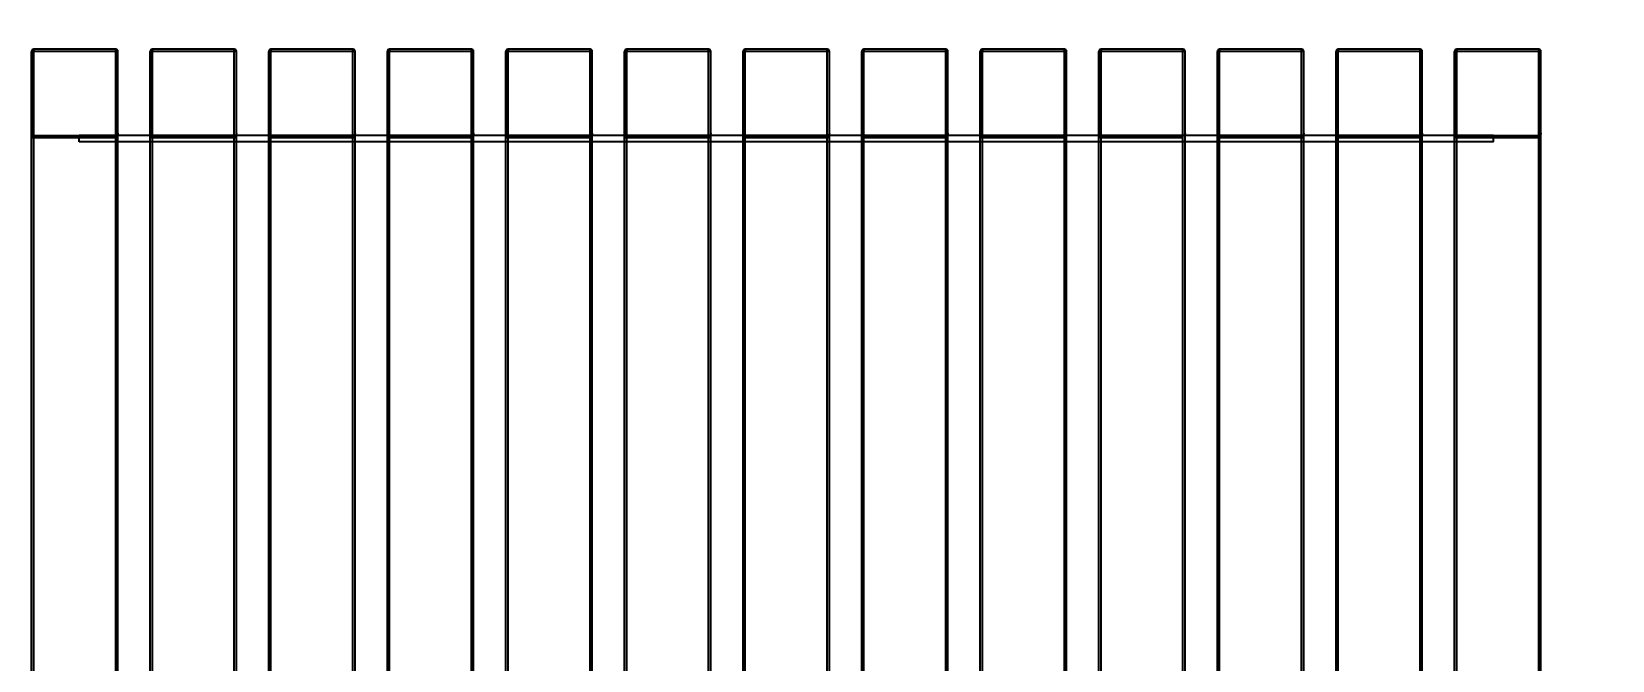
# Model space of a CAD drawing. Header units: millimetres. Extents: x 10366 to 13995, y 24552 to 29685.
# Drawn here: x 11336 to 12069, y 25746 to 26038 of the extents above; entities that cross this region are included whole.
import ezdxf

# ---------------------------------------------------------------- set-up
doc = ezdxf.new("R2010")
doc.units = ezdxf.units.MM
doc.header["$LTSCALE"] = 3
doc.layers.add('DomyÅ›lna', color=7, linetype='Continuous')
doc.layers.add('Hidden_lines', color=7, linetype='Continuous')
doc.styles.get("Standard").update_dxf_attribs({"font": 'arial.ttf'})
doc.dimstyles.new('MATEUSZ', dxfattribs={"dimtxt": 35, "dimasz": 16, "dimexe": 0.18, "dimexo": 0.0625, "dimgap": 0.09, "dimtad": 0, "dimdec": 0, "dimdsep": 46, "dimtxsty": 'Standard', "dimblk": 'DOT', "dimcen": 0.09, "dimse1": 1, "dimse2": 1, "dimadec": 0, "dimazin": 0, "dimtfac": 1, "dimtdec": 0, "dimtofl": 0, "dimtmove": 0, "dimatfit": 3, "dimfxl": 1, "dimtolj": 1, "dimtzin": 0, "dimlwd": 9, "dimlwe": 9, "dimarcsym": 0})

# ---------------------------------------------------------------- blocks, each defined once
blk = doc.blocks.new('_Dot')
at = {"color": 0, "linetype": 'ByBlock', "lineweight": -2}
blk.add_line((-0.5, 0), (-1, 0), dxfattribs=at)
at = {"color": 0, "linetype": 'ByBlock', "const_width": 0.5}
blk.add_lwpolyline([(-0.25, 0, 1), (0.25, 0, 1)], format="xyb", close=True, dxfattribs=at)
blk = doc.blocks.new('*D33')
at = {"color": 0, "lineweight": 9, "transparency": 16777216}
for p, q in [((13029.08, 26013.96), (13029.08, 25693.71)), ((13029.08, 25296.35), (13029.08, 25616.6))]:
    blk.add_line(p, q, dxfattribs=at)
at = {"layer": 'Defpoints', "color": 0, "transparency": 16777216}
for p in [(12034.41, 26029.96), (13029.08, 26029.96), (12054.59, 25280.35)]:
    blk.add_point(p, dxfattribs=at)
at = {"color": 0, "lineweight": 9, "transparency": 16777216, "xscale": 16, "yscale": 16, "zscale": 16}
for p, rotation in [((13029.08, 26029.96), 90), ((13029.08, 25280.35), 270)]:
    blk.add_blockref('_Dot', p, dxfattribs=dict(at, rotation=rotation))
at = {"color": 0, "transparency": 16777216, "insert": (13029.08, 25655.16), "char_height": 35, "attachment_point": 5, "rotation": 90}
blk.add_mtext('\\A1;750', dxfattribs=at)

msp = doc.modelspace()

# ---------------------------------------------------------------- linework, layer by layer
at = {"layer": 'DomyÅ›lna'}
for p, q in [((11335.59, 25283.35), (11335.59, 26028.76)), ((11335.59, 26028.76), (11335.59, 25990.76)), ((11374.59, 26029.76), (11336.59, 26029.76)), ((11374.59, 26028.76), (11336.59, 26028.76)), ((11336.59, 25283.35), (11336.59, 26028.76)), ((11374.59, 25283.35), (11374.59, 26028.76)), ((11375.59, 25283.35), (11375.59, 26028.76)), ((11375.59, 25990.76), (11375.59, 26028.76)), ((11390.59, 25283.35), (11390.59, 26028.76)), ((11390.59, 26028.76), (11390.59, 25990.76)), ((11429.59, 26029.76), (11391.59, 26029.76)), ((11391.59, 25283.35), (11391.59, 26028.76)), ((11429.59, 26028.76), (11391.59, 26028.76)), ((11429.59, 25283.35), (11429.59, 26028.76)), ((11430.59, 25990.76), (11430.59, 26028.76)), ((11430.59, 25283.35), (11430.59, 26028.76)), ((11445.59, 25283.35), (11445.59, 26028.76)), ((11445.59, 26028.76), (11445.59, 25990.76)), ((11484.59, 26029.76), (11446.59, 26029.76)), ((11446.59, 25283.35), (11446.59, 26028.76)), ((11484.59, 26028.76), (11446.59, 26028.76)), ((11484.59, 25283.35), (11484.59, 26028.76)), ((11485.59, 25283.35), (11485.59, 26028.76)), ((11485.59, 25990.76), (11485.59, 26028.76)), ((11500.59, 25283.35), (11500.59, 26028.76)), ((11500.59, 26028.76), (11500.59, 25990.76)), ((11539.59, 26029.76), (11501.59, 26029.76)), ((11501.59, 25283.35), (11501.59, 26028.76)), ((11539.59, 26028.76), (11501.59, 26028.76)), ((11539.59, 25283.35), (11539.59, 26028.76)), ((11540.59, 25990.76), (11540.59, 26028.76)), ((11540.59, 25283.35), (11540.59, 26028.76)), ((11555.59, 25283.35), (11555.59, 26028.76)), ((11555.59, 26028.76), (11555.59, 25990.76)), ((11594.59, 26029.76), (11556.59, 26029.76)), ((11556.59, 25283.35), (11556.59, 26028.76)), ((11594.59, 26028.76), (11556.59, 26028.76)), ((11594.59, 25283.35), (11594.59, 26028.76)), ((11595.59, 25283.35), (11595.59, 26028.76)), ((11595.59, 25990.76), (11595.59, 26028.76)), ((11610.59, 26028.76), (11610.59, 25990.76)), ((11610.59, 25283.35), (11610.59, 26028.76)), ((11649.59, 26029.76), (11611.59, 26029.76)), ((11649.59, 26028.76), (11611.59, 26028.76)), ((11611.59, 25283.35), (11611.59, 26028.76)), ((11649.59, 25283.35), (11649.59, 26028.76)), ((11650.59, 25283.35), (11650.59, 26028.76)), ((11650.59, 25990.76), (11650.59, 26028.76)), ((11665.59, 25283.35), (11665.59, 26028.76)), ((11665.59, 26028.76), (11665.59, 25990.76)), ((11704.59, 26029.76), (11666.59, 26029.76)), ((11666.59, 25283.35), (11666.59, 26028.76)), ((11704.59, 26028.76), (11666.59, 26028.76)), ((11704.59, 25283.35), (11704.59, 26028.76)), ((11705.59, 25283.35), (11705.59, 26028.76)), ((11705.59, 25990.76), (11705.59, 26028.76)), ((11720.59, 26028.76), (11720.59, 25990.76)), ((11720.59, 25283.35), (11720.59, 26028.76)), ((11759.59, 26029.76), (11721.59, 26029.76)), ((11759.59, 26028.76), (11721.59, 26028.76)), ((11721.59, 25283.35), (11721.59, 26028.76)), ((11759.59, 25283.35), (11759.59, 26028.76)), ((11760.59, 25283.35), (11760.59, 26028.76)), ((11760.59, 25990.76), (11760.59, 26028.76)), ((11775.59, 25283.35), (11775.59, 26028.76)), ((11775.59, 26028.76), (11775.59, 25990.76)), ((11814.59, 26029.76), (11776.59, 26029.76)), ((11776.59, 25283.35), (11776.59, 26028.76)), ((11814.59, 26028.76), (11776.59, 26028.76)), ((11814.59, 25283.35), (11814.59, 26028.76)), ((11815.59, 25283.35), (11815.59, 26028.76)), ((11815.59, 25990.76), (11815.59, 26028.76)), ((11830.59, 25283.35), (11830.59, 26028.76)), ((11830.59, 26028.76), (11830.59, 25990.76)), ((11869.59, 26029.76), (11831.59, 26029.76)), ((11831.59, 25283.35), (11831.59, 26028.76)), ((11869.59, 26028.76), (11831.59, 26028.76)), ((11869.59, 25283.35), (11869.59, 26028.76)), ((11870.59, 25990.76), (11870.59, 26028.76)), ((11870.59, 25283.35), (11870.59, 26028.76)), ((11885.59, 26028.76), (11885.59, 25990.76)), ((11885.59, 25283.35), (11885.59, 26028.76)), ((11924.59, 26029.76), (11886.59, 26029.76)), ((11886.59, 25283.35), (11886.59, 26028.76)), ((11924.59, 26028.76), (11886.59, 26028.76)), ((11924.59, 25283.35), (11924.59, 26028.76)), ((11925.59, 25990.76), (11925.59, 26028.76)), ((11925.59, 25283.35), (11925.59, 26028.76)), ((11940.59, 25283.35), (11940.59, 26028.76)), ((11940.59, 26028.76), (11940.59, 25990.76)), ((11979.59, 26029.76), (11941.59, 26029.76)), ((11979.59, 26028.76), (11941.59, 26028.76)), ((11941.59, 25283.35), (11941.59, 26028.76)), ((11979.59, 25283.35), (11979.59, 26028.76)), ((11980.59, 25283.35), (11980.59, 26028.76)), ((11980.59, 25990.76), (11980.59, 26028.76)), ((11995.59, 25283.35), (11995.59, 26028.76)), ((11995.59, 26028.76), (11995.59, 25990.76)), ((12034.59, 26029.76), (11996.59, 26029.76)), ((11996.59, 25283.35), (11996.59, 26028.76)), ((12034.59, 26028.76), (11996.59, 26028.76)), ((12034.59, 25283.35), (12034.59, 26028.76)), ((12035.59, 25990.76), (12035.59, 26028.76)), ((12035.59, 25283.35), (12035.59, 26028.76)), ((11391.59, 25989.76), (11374.59, 25989.76)), ((11391.59, 25986.76), (11374.59, 25986.76)), ((11446.59, 25989.76), (11429.59, 25989.76)), ((11446.59, 25986.76), (11429.59, 25986.76)), ((11501.59, 25989.76), (11484.59, 25989.76)), ((11501.59, 25986.76), (11484.59, 25986.76)), ((11556.59, 25989.76), (11539.59, 25989.76)), ((11556.59, 25986.76), (11539.59, 25986.76)), ((11611.59, 25989.76), (11594.59, 25989.76)), ((11611.59, 25986.76), (11594.59, 25986.76)), ((11666.59, 25989.76), (11649.59, 25989.76)), ((11666.59, 25986.76), (11649.59, 25986.76)), ((11721.59, 25989.76), (11704.59, 25989.76)), ((11721.59, 25986.76), (11704.59, 25986.76)), ((11776.59, 25989.76), (11759.59, 25989.76)), ((11776.59, 25986.76), (11759.59, 25986.76)), ((11831.59, 25989.76), (11814.59, 25989.76)), ((11831.59, 25986.76), (11814.59, 25986.76)), ((11886.59, 25989.76), (11869.59, 25989.76)), ((11886.59, 25986.76), (11869.59, 25986.76)), ((11941.59, 25989.76), (11924.59, 25989.76)), ((11941.59, 25986.76), (11924.59, 25986.76)), ((11996.59, 25989.76), (11979.59, 25989.76)), ((11996.59, 25986.76), (11979.59, 25986.76))]:
    msp.add_line(p, q, dxfattribs=at)
for points in [[(11336.59, 26028.76, 0), (11335.89, 26028.76, 0), (11335.66, 26028.76, 0), (11335.61, 26028.76, 0), (11335.6, 26028.76, 0), (11335.6, 26028.76, 0), (11335.59, 26028.76, 0), (11335.59, 26028.76, 0), (11335.59, 26028.76, 0), (11335.59, 26028.76, 0), (11335.59, 26028.76, 0), (11335.59, 26028.76, 0), (11335.59, 26028.76, 0), (11335.59, 26028.76, 0), (11335.59, 26028.76, 0), (11335.59, 26028.76, 0), (11335.59, 26028.76, 0), (11335.59, 26028.76, 0), (11335.59, 26028.76, 0), (11335.59, 26028.76, 0), (11335.59, 26028.76, 0)], [(11336.59, 26029.76, 0), (11336.59, 26029.76, 0), (11336.59, 26029.76, 0), (11336.59, 26029.76, 0), (11336.59, 26029.76, 0), (11336.59, 26029.76, 0), (11336.59, 26029.76, 0), (11336.59, 26029.76, 0), (11336.59, 26029.76, 0), (11336.59, 26029.76, 0), (11336.59, 26029.76, 0), (11336.59, 26029.76, 0), (11336.59, 26029.76, 0), (11336.59, 26029.75, 0), (11336.59, 26029.73, 0), (11336.59, 26029.64, 0), (11336.59, 26028.76, 0)], [(11374.59, 26028.76, 0), (11374.59, 26029.76, 0)], [(11375.59, 26028.76, 0), (11375.59, 26028.76, 0), (11375.59, 26028.76, 0), (11375.59, 26028.76, 0), (11375.59, 26028.76, 0), (11375.59, 26028.76, 0), (11375.59, 26028.76, 0), (11375.59, 26028.76, 0), (11375.59, 26028.76, 0), (11375.59, 26028.76, 0), (11375.59, 26028.76, 0), (11375.59, 26028.76, 0), (11375.59, 26028.76, 0), (11375.59, 26028.76, 0), (11375.59, 26028.76, 0), (11375.59, 26028.76, 0), (11375.59, 26028.76, 0), (11375.58, 26028.76, 0), (11375.52, 26028.76, 0), (11375.3, 26028.76, 0), (11374.59, 26028.76, 0)], [(11391.59, 26028.76, 0), (11390.89, 26028.76, 0), (11390.66, 26028.76, 0), (11390.61, 26028.76, 0), (11390.6, 26028.76, 0), (11390.6, 26028.76, 0), (11390.59, 26028.76, 0), (11390.59, 26028.76, 0), (11390.59, 26028.76, 0), (11390.59, 26028.76, 0), (11390.59, 26028.76, 0), (11390.59, 26028.76, 0), (11390.59, 26028.76, 0), (11390.59, 26028.76, 0), (11390.59, 26028.76, 0), (11390.59, 26028.76, 0), (11390.59, 26028.76, 0), (11390.59, 26028.76, 0), (11390.59, 26028.76, 0), (11390.59, 26028.76, 0), (11390.59, 26028.76, 0)], [(11391.59, 26029.76, 0), (11391.59, 26029.76, 0), (11391.59, 26029.76, 0), (11391.59, 26029.76, 0), (11391.59, 26029.76, 0), (11391.59, 26029.76, 0), (11391.59, 26029.76, 0), (11391.59, 26029.76, 0), (11391.59, 26029.76, 0), (11391.59, 26029.76, 0), (11391.59, 26029.76, 0), (11391.59, 26029.76, 0), (11391.59, 26029.76, 0), (11391.59, 26029.75, 0), (11391.59, 26029.73, 0), (11391.59, 26029.64, 0), (11391.59, 26028.76, 0)], [(11429.59, 26028.76, 0), (11429.59, 26029.76, 0)], [(11430.59, 26028.76, 0), (11430.59, 26028.76, 0), (11430.59, 26028.76, 0), (11430.59, 26028.76, 0), (11430.59, 26028.76, 0), (11430.59, 26028.76, 0), (11430.59, 26028.76, 0), (11430.59, 26028.76, 0), (11430.59, 26028.76, 0), (11430.59, 26028.76, 0), (11430.59, 26028.76, 0), (11430.59, 26028.76, 0), (11430.59, 26028.76, 0), (11430.59, 26028.76, 0), (11430.59, 26028.76, 0), (11430.59, 26028.76, 0), (11430.59, 26028.76, 0), (11430.58, 26028.76, 0), (11430.52, 26028.76, 0), (11430.3, 26028.76, 0), (11429.59, 26028.76, 0)], [(11446.59, 26028.76, 0), (11445.89, 26028.76, 0), (11445.66, 26028.76, 0), (11445.61, 26028.76, 0), (11445.6, 26028.76, 0), (11445.6, 26028.76, 0), (11445.59, 26028.76, 0), (11445.59, 26028.76, 0), (11445.59, 26028.76, 0), (11445.59, 26028.76, 0), (11445.59, 26028.76, 0), (11445.59, 26028.76, 0), (11445.59, 26028.76, 0), (11445.59, 26028.76, 0), (11445.59, 26028.76, 0), (11445.59, 26028.76, 0), (11445.59, 26028.76, 0), (11445.59, 26028.76, 0), (11445.59, 26028.76, 0), (11445.59, 26028.76, 0), (11445.59, 26028.76, 0)], [(11446.59, 26029.76, 0), (11446.59, 26029.76, 0), (11446.59, 26029.76, 0), (11446.59, 26029.76, 0), (11446.59, 26029.76, 0), (11446.59, 26029.76, 0), (11446.59, 26029.76, 0), (11446.59, 26029.76, 0), (11446.59, 26029.76, 0), (11446.59, 26029.76, 0), (11446.59, 26029.76, 0), (11446.59, 26029.76, 0), (11446.59, 26029.76, 0), (11446.59, 26029.75, 0), (11446.59, 26029.73, 0), (11446.59, 26029.64, 0), (11446.59, 26028.76, 0)], [(11484.59, 26028.76, 0), (11484.59, 26029.76, 0)], [(11485.59, 26028.76, 0), (11485.59, 26028.76, 0), (11485.59, 26028.76, 0), (11485.59, 26028.76, 0), (11485.59, 26028.76, 0), (11485.59, 26028.76, 0), (11485.59, 26028.76, 0), (11485.59, 26028.76, 0), (11485.59, 26028.76, 0), (11485.59, 26028.76, 0), (11485.59, 26028.76, 0), (11485.59, 26028.76, 0), (11485.59, 26028.76, 0), (11485.59, 26028.76, 0), (11485.59, 26028.76, 0), (11485.59, 26028.76, 0), (11485.59, 26028.76, 0), (11485.58, 26028.76, 0), (11485.52, 26028.76, 0), (11485.3, 26028.76, 0), (11484.59, 26028.76, 0)], [(11501.59, 26028.76, 0), (11500.89, 26028.76, 0), (11500.66, 26028.76, 0), (11500.61, 26028.76, 0), (11500.6, 26028.76, 0), (11500.6, 26028.76, 0), (11500.59, 26028.76, 0), (11500.59, 26028.76, 0), (11500.59, 26028.76, 0), (11500.59, 26028.76, 0), (11500.59, 26028.76, 0), (11500.59, 26028.76, 0), (11500.59, 26028.76, 0), (11500.59, 26028.76, 0), (11500.59, 26028.76, 0), (11500.59, 26028.76, 0), (11500.59, 26028.76, 0), (11500.59, 26028.76, 0), (11500.59, 26028.76, 0), (11500.59, 26028.76, 0), (11500.59, 26028.76, 0)], [(11501.59, 26029.76, 0), (11501.59, 26029.76, 0), (11501.59, 26029.76, 0), (11501.59, 26029.76, 0), (11501.59, 26029.76, 0), (11501.59, 26029.76, 0), (11501.59, 26029.76, 0), (11501.59, 26029.76, 0), (11501.59, 26029.76, 0), (11501.59, 26029.76, 0), (11501.59, 26029.76, 0), (11501.59, 26029.76, 0), (11501.59, 26029.76, 0), (11501.59, 26029.75, 0), (11501.59, 26029.73, 0), (11501.59, 26029.64, 0), (11501.59, 26028.76, 0)], [(11539.59, 26028.76, 0), (11539.59, 26029.76, 0)], [(11540.59, 26028.76, 0), (11540.59, 26028.76, 0), (11540.59, 26028.76, 0), (11540.59, 26028.76, 0), (11540.59, 26028.76, 0), (11540.59, 26028.76, 0), (11540.59, 26028.76, 0), (11540.59, 26028.76, 0), (11540.59, 26028.76, 0), (11540.59, 26028.76, 0), (11540.59, 26028.76, 0), (11540.59, 26028.76, 0), (11540.59, 26028.76, 0), (11540.59, 26028.76, 0), (11540.59, 26028.76, 0), (11540.59, 26028.76, 0), (11540.59, 26028.76, 0), (11540.58, 26028.76, 0), (11540.52, 26028.76, 0), (11540.3, 26028.76, 0), (11539.59, 26028.76, 0)], [(11556.59, 26028.76, 0), (11555.89, 26028.76, 0), (11555.66, 26028.76, 0), (11555.61, 26028.76, 0), (11555.6, 26028.76, 0), (11555.6, 26028.76, 0), (11555.59, 26028.76, 0), (11555.59, 26028.76, 0), (11555.59, 26028.76, 0), (11555.59, 26028.76, 0), (11555.59, 26028.76, 0), (11555.59, 26028.76, 0), (11555.59, 26028.76, 0), (11555.59, 26028.76, 0), (11555.59, 26028.76, 0), (11555.59, 26028.76, 0), (11555.59, 26028.76, 0), (11555.59, 26028.76, 0), (11555.59, 26028.76, 0), (11555.59, 26028.76, 0), (11555.59, 26028.76, 0)], [(11556.59, 26029.76, 0), (11556.59, 26029.76, 0), (11556.59, 26029.76, 0), (11556.59, 26029.76, 0), (11556.59, 26029.76, 0), (11556.59, 26029.76, 0), (11556.59, 26029.76, 0), (11556.59, 26029.76, 0), (11556.59, 26029.76, 0), (11556.59, 26029.76, 0), (11556.59, 26029.76, 0), (11556.59, 26029.76, 0), (11556.59, 26029.76, 0), (11556.59, 26029.75, 0), (11556.59, 26029.73, 0), (11556.59, 26029.64, 0), (11556.59, 26028.76, 0)], [(11594.59, 26028.76, 0), (11594.59, 26029.76, 0)], [(11595.59, 26028.76, 0), (11595.59, 26028.76, 0), (11595.59, 26028.76, 0), (11595.59, 26028.76, 0), (11595.59, 26028.76, 0), (11595.59, 26028.76, 0), (11595.59, 26028.76, 0), (11595.59, 26028.76, 0), (11595.59, 26028.76, 0), (11595.59, 26028.76, 0), (11595.59, 26028.76, 0), (11595.59, 26028.76, 0), (11595.59, 26028.76, 0), (11595.59, 26028.76, 0), (11595.59, 26028.76, 0), (11595.59, 26028.76, 0), (11595.59, 26028.76, 0), (11595.58, 26028.76, 0), (11595.52, 26028.76, 0), (11595.3, 26028.76, 0), (11594.59, 26028.76, 0)], [(11611.59, 26028.76, 0), (11610.89, 26028.76, 0), (11610.66, 26028.76, 0), (11610.61, 26028.76, 0), (11610.6, 26028.76, 0), (11610.6, 26028.76, 0), (11610.59, 26028.76, 0), (11610.59, 26028.76, 0), (11610.59, 26028.76, 0), (11610.59, 26028.76, 0), (11610.59, 26028.76, 0), (11610.59, 26028.76, 0), (11610.59, 26028.76, 0), (11610.59, 26028.76, 0), (11610.59, 26028.76, 0), (11610.59, 26028.76, 0), (11610.59, 26028.76, 0), (11610.59, 26028.76, 0), (11610.59, 26028.76, 0), (11610.59, 26028.76, 0), (11610.59, 26028.76, 0)], [(11611.59, 26029.76, 0), (11611.59, 26029.76, 0), (11611.59, 26029.76, 0), (11611.59, 26029.76, 0), (11611.59, 26029.76, 0), (11611.59, 26029.76, 0), (11611.59, 26029.76, 0), (11611.59, 26029.76, 0), (11611.59, 26029.76, 0), (11611.59, 26029.76, 0), (11611.59, 26029.76, 0), (11611.59, 26029.76, 0), (11611.59, 26029.76, 0), (11611.59, 26029.75, 0), (11611.59, 26029.73, 0), (11611.59, 26029.64, 0), (11611.59, 26028.76, 0)], [(11649.59, 26028.76, 0), (11649.59, 26029.76, 0)], [(11650.59, 26028.76, 0), (11650.59, 26028.76, 0), (11650.59, 26028.76, 0), (11650.59, 26028.76, 0), (11650.59, 26028.76, 0), (11650.59, 26028.76, 0), (11650.59, 26028.76, 0), (11650.59, 26028.76, 0), (11650.59, 26028.76, 0), (11650.59, 26028.76, 0), (11650.59, 26028.76, 0), (11650.59, 26028.76, 0), (11650.59, 26028.76, 0), (11650.59, 26028.76, 0), (11650.59, 26028.76, 0), (11650.59, 26028.76, 0), (11650.59, 26028.76, 0), (11650.58, 26028.76, 0), (11650.52, 26028.76, 0), (11650.3, 26028.76, 0), (11649.59, 26028.76, 0)], [(11666.59, 26028.76, 0), (11665.89, 26028.76, 0), (11665.66, 26028.76, 0), (11665.61, 26028.76, 0), (11665.6, 26028.76, 0), (11665.6, 26028.76, 0), (11665.59, 26028.76, 0), (11665.59, 26028.76, 0), (11665.59, 26028.76, 0), (11665.59, 26028.76, 0), (11665.59, 26028.76, 0), (11665.59, 26028.76, 0), (11665.59, 26028.76, 0), (11665.59, 26028.76, 0), (11665.59, 26028.76, 0), (11665.59, 26028.76, 0), (11665.59, 26028.76, 0), (11665.59, 26028.76, 0), (11665.59, 26028.76, 0), (11665.59, 26028.76, 0), (11665.59, 26028.76, 0)], [(11666.59, 26029.76, 0), (11666.59, 26029.76, 0), (11666.59, 26029.76, 0), (11666.59, 26029.76, 0), (11666.59, 26029.76, 0), (11666.59, 26029.76, 0), (11666.59, 26029.76, 0), (11666.59, 26029.76, 0), (11666.59, 26029.76, 0), (11666.59, 26029.76, 0), (11666.59, 26029.76, 0), (11666.59, 26029.76, 0), (11666.59, 26029.76, 0), (11666.59, 26029.75, 0), (11666.59, 26029.73, 0), (11666.59, 26029.64, 0), (11666.59, 26028.76, 0)], [(11704.59, 26028.76, 0), (11704.59, 26029.76, 0)], [(11705.59, 26028.76, 0), (11705.59, 26028.76, 0), (11705.59, 26028.76, 0), (11705.59, 26028.76, 0), (11705.59, 26028.76, 0), (11705.59, 26028.76, 0), (11705.59, 26028.76, 0), (11705.59, 26028.76, 0), (11705.59, 26028.76, 0), (11705.59, 26028.76, 0), (11705.59, 26028.76, 0), (11705.59, 26028.76, 0), (11705.59, 26028.76, 0), (11705.59, 26028.76, 0), (11705.59, 26028.76, 0), (11705.59, 26028.76, 0), (11705.59, 26028.76, 0), (11705.58, 26028.76, 0), (11705.52, 26028.76, 0), (11705.3, 26028.76, 0), (11704.59, 26028.76, 0)], [(11721.59, 26028.76, 0), (11720.89, 26028.76, 0), (11720.66, 26028.76, 0), (11720.61, 26028.76, 0), (11720.6, 26028.76, 0), (11720.6, 26028.76, 0), (11720.59, 26028.76, 0), (11720.59, 26028.76, 0), (11720.59, 26028.76, 0), (11720.59, 26028.76, 0), (11720.59, 26028.76, 0), (11720.59, 26028.76, 0), (11720.59, 26028.76, 0), (11720.59, 26028.76, 0), (11720.59, 26028.76, 0), (11720.59, 26028.76, 0), (11720.59, 26028.76, 0), (11720.59, 26028.76, 0), (11720.59, 26028.76, 0), (11720.59, 26028.76, 0), (11720.59, 26028.76, 0)], [(11721.59, 26029.76, 0), (11721.59, 26029.76, 0), (11721.59, 26029.76, 0), (11721.59, 26029.76, 0), (11721.59, 26029.76, 0), (11721.59, 26029.76, 0), (11721.59, 26029.76, 0), (11721.59, 26029.76, 0), (11721.59, 26029.76, 0), (11721.59, 26029.76, 0), (11721.59, 26029.76, 0), (11721.59, 26029.76, 0), (11721.59, 26029.76, 0), (11721.59, 26029.75, 0), (11721.59, 26029.73, 0), (11721.59, 26029.64, 0), (11721.59, 26028.76, 0)], [(11759.59, 26028.76, 0), (11759.59, 26029.76, 0)], [(11760.59, 26028.76, 0), (11760.59, 26028.76, 0), (11760.59, 26028.76, 0), (11760.59, 26028.76, 0), (11760.59, 26028.76, 0), (11760.59, 26028.76, 0), (11760.59, 26028.76, 0), (11760.59, 26028.76, 0), (11760.59, 26028.76, 0), (11760.59, 26028.76, 0), (11760.59, 26028.76, 0), (11760.59, 26028.76, 0), (11760.59, 26028.76, 0), (11760.59, 26028.76, 0), (11760.59, 26028.76, 0), (11760.59, 26028.76, 0), (11760.59, 26028.76, 0), (11760.58, 26028.76, 0), (11760.52, 26028.76, 0), (11760.3, 26028.76, 0), (11759.59, 26028.76, 0)], [(11776.59, 26028.76, 0), (11775.89, 26028.76, 0), (11775.66, 26028.76, 0), (11775.61, 26028.76, 0), (11775.6, 26028.76, 0), (11775.6, 26028.76, 0), (11775.59, 26028.76, 0), (11775.59, 26028.76, 0), (11775.59, 26028.76, 0), (11775.59, 26028.76, 0), (11775.59, 26028.76, 0), (11775.59, 26028.76, 0), (11775.59, 26028.76, 0), (11775.59, 26028.76, 0), (11775.59, 26028.76, 0), (11775.59, 26028.76, 0), (11775.59, 26028.76, 0), (11775.59, 26028.76, 0), (11775.59, 26028.76, 0), (11775.59, 26028.76, 0), (11775.59, 26028.76, 0)], [(11776.59, 26029.76, 0), (11776.59, 26029.76, 0), (11776.59, 26029.76, 0), (11776.59, 26029.76, 0), (11776.59, 26029.76, 0), (11776.59, 26029.76, 0), (11776.59, 26029.76, 0), (11776.59, 26029.76, 0), (11776.59, 26029.76, 0), (11776.59, 26029.76, 0), (11776.59, 26029.76, 0), (11776.59, 26029.76, 0), (11776.59, 26029.76, 0), (11776.59, 26029.75, 0), (11776.59, 26029.73, 0), (11776.59, 26029.64, 0), (11776.59, 26028.76, 0)], [(11814.59, 26028.76, 0), (11814.59, 26029.76, 0)], [(11815.59, 26028.76, 0), (11815.59, 26028.76, 0), (11815.59, 26028.76, 0), (11815.59, 26028.76, 0), (11815.59, 26028.76, 0), (11815.59, 26028.76, 0), (11815.59, 26028.76, 0), (11815.59, 26028.76, 0), (11815.59, 26028.76, 0), (11815.59, 26028.76, 0), (11815.59, 26028.76, 0), (11815.59, 26028.76, 0), (11815.59, 26028.76, 0), (11815.59, 26028.76, 0), (11815.59, 26028.76, 0), (11815.59, 26028.76, 0), (11815.59, 26028.76, 0), (11815.58, 26028.76, 0), (11815.52, 26028.76, 0), (11815.3, 26028.76, 0), (11814.59, 26028.76, 0)], [(11831.59, 26028.76, 0), (11830.89, 26028.76, 0), (11830.66, 26028.76, 0), (11830.61, 26028.76, 0), (11830.6, 26028.76, 0), (11830.6, 26028.76, 0), (11830.59, 26028.76, 0), (11830.59, 26028.76, 0), (11830.59, 26028.76, 0), (11830.59, 26028.76, 0), (11830.59, 26028.76, 0), (11830.59, 26028.76, 0), (11830.59, 26028.76, 0), (11830.59, 26028.76, 0), (11830.59, 26028.76, 0), (11830.59, 26028.76, 0), (11830.59, 26028.76, 0), (11830.59, 26028.76, 0), (11830.59, 26028.76, 0), (11830.59, 26028.76, 0), (11830.59, 26028.76, 0)], [(11831.59, 26029.76, 0), (11831.59, 26029.76, 0), (11831.59, 26029.76, 0), (11831.59, 26029.76, 0), (11831.59, 26029.76, 0), (11831.59, 26029.76, 0), (11831.59, 26029.76, 0), (11831.59, 26029.76, 0), (11831.59, 26029.76, 0), (11831.59, 26029.76, 0), (11831.59, 26029.76, 0), (11831.59, 26029.76, 0), (11831.59, 26029.76, 0), (11831.59, 26029.75, 0), (11831.59, 26029.73, 0), (11831.59, 26029.64, 0), (11831.59, 26028.76, 0)], [(11869.59, 26028.76, 0), (11869.59, 26029.76, 0)], [(11870.59, 26028.76, 0), (11870.59, 26028.76, 0), (11870.59, 26028.76, 0), (11870.59, 26028.76, 0), (11870.59, 26028.76, 0), (11870.59, 26028.76, 0), (11870.59, 26028.76, 0), (11870.59, 26028.76, 0), (11870.59, 26028.76, 0), (11870.59, 26028.76, 0), (11870.59, 26028.76, 0), (11870.59, 26028.76, 0), (11870.59, 26028.76, 0), (11870.59, 26028.76, 0), (11870.59, 26028.76, 0), (11870.59, 26028.76, 0), (11870.59, 26028.76, 0), (11870.58, 26028.76, 0), (11870.52, 26028.76, 0), (11870.3, 26028.76, 0), (11869.59, 26028.76, 0)], [(11886.59, 26028.76, 0), (11885.89, 26028.76, 0), (11885.66, 26028.76, 0), (11885.61, 26028.76, 0), (11885.6, 26028.76, 0), (11885.6, 26028.76, 0), (11885.59, 26028.76, 0), (11885.59, 26028.76, 0), (11885.59, 26028.76, 0), (11885.59, 26028.76, 0), (11885.59, 26028.76, 0), (11885.59, 26028.76, 0), (11885.59, 26028.76, 0), (11885.59, 26028.76, 0), (11885.59, 26028.76, 0), (11885.59, 26028.76, 0), (11885.59, 26028.76, 0), (11885.59, 26028.76, 0), (11885.59, 26028.76, 0), (11885.59, 26028.76, 0), (11885.59, 26028.76, 0)], [(11886.59, 26029.76, 0), (11886.59, 26029.76, 0), (11886.59, 26029.76, 0), (11886.59, 26029.76, 0), (11886.59, 26029.76, 0), (11886.59, 26029.76, 0), (11886.59, 26029.76, 0), (11886.59, 26029.76, 0), (11886.59, 26029.76, 0), (11886.59, 26029.76, 0), (11886.59, 26029.76, 0), (11886.59, 26029.76, 0), (11886.59, 26029.76, 0), (11886.59, 26029.75, 0), (11886.59, 26029.73, 0), (11886.59, 26029.64, 0), (11886.59, 26028.76, 0)], [(11924.59, 26028.76, 0), (11924.59, 26029.76, 0)], [(11925.59, 26028.76, 0), (11925.59, 26028.76, 0), (11925.59, 26028.76, 0), (11925.59, 26028.76, 0), (11925.59, 26028.76, 0), (11925.59, 26028.76, 0), (11925.59, 26028.76, 0), (11925.59, 26028.76, 0), (11925.59, 26028.76, 0), (11925.59, 26028.76, 0), (11925.59, 26028.76, 0), (11925.59, 26028.76, 0), (11925.59, 26028.76, 0), (11925.59, 26028.76, 0), (11925.59, 26028.76, 0), (11925.59, 26028.76, 0), (11925.59, 26028.76, 0), (11925.58, 26028.76, 0), (11925.52, 26028.76, 0), (11925.3, 26028.76, 0), (11924.59, 26028.76, 0)], [(11941.59, 26028.76, 0), (11940.89, 26028.76, 0), (11940.66, 26028.76, 0), (11940.61, 26028.76, 0), (11940.6, 26028.76, 0), (11940.6, 26028.76, 0), (11940.59, 26028.76, 0), (11940.59, 26028.76, 0), (11940.59, 26028.76, 0), (11940.59, 26028.76, 0), (11940.59, 26028.76, 0), (11940.59, 26028.76, 0), (11940.59, 26028.76, 0), (11940.59, 26028.76, 0), (11940.59, 26028.76, 0), (11940.59, 26028.76, 0), (11940.59, 26028.76, 0), (11940.59, 26028.76, 0), (11940.59, 26028.76, 0), (11940.59, 26028.76, 0), (11940.59, 26028.76, 0)], [(11941.59, 26029.76, 0), (11941.59, 26029.76, 0), (11941.59, 26029.76, 0), (11941.59, 26029.76, 0), (11941.59, 26029.76, 0), (11941.59, 26029.76, 0), (11941.59, 26029.76, 0), (11941.59, 26029.76, 0), (11941.59, 26029.76, 0), (11941.59, 26029.76, 0), (11941.59, 26029.76, 0), (11941.59, 26029.76, 0), (11941.59, 26029.76, 0), (11941.59, 26029.75, 0), (11941.59, 26029.73, 0), (11941.59, 26029.64, 0), (11941.59, 26028.76, 0)], [(11979.59, 26028.76, 0), (11979.59, 26029.76, 0)], [(11980.59, 26028.76, 0), (11980.59, 26028.76, 0), (11980.59, 26028.76, 0), (11980.59, 26028.76, 0), (11980.59, 26028.76, 0), (11980.59, 26028.76, 0), (11980.59, 26028.76, 0), (11980.59, 26028.76, 0), (11980.59, 26028.76, 0), (11980.59, 26028.76, 0), (11980.59, 26028.76, 0), (11980.59, 26028.76, 0), (11980.59, 26028.76, 0), (11980.59, 26028.76, 0), (11980.59, 26028.76, 0), (11980.59, 26028.76, 0), (11980.59, 26028.76, 0), (11980.58, 26028.76, 0), (11980.52, 26028.76, 0), (11980.3, 26028.76, 0), (11979.59, 26028.76, 0)], [(11996.59, 26028.76, 0), (11995.89, 26028.76, 0), (11995.66, 26028.76, 0), (11995.61, 26028.76, 0), (11995.6, 26028.76, 0), (11995.6, 26028.76, 0), (11995.59, 26028.76, 0), (11995.59, 26028.76, 0), (11995.59, 26028.76, 0), (11995.59, 26028.76, 0), (11995.59, 26028.76, 0), (11995.59, 26028.76, 0), (11995.59, 26028.76, 0), (11995.59, 26028.76, 0), (11995.59, 26028.76, 0), (11995.59, 26028.76, 0), (11995.59, 26028.76, 0), (11995.59, 26028.76, 0), (11995.59, 26028.76, 0), (11995.59, 26028.76, 0), (11995.59, 26028.76, 0)], [(11996.59, 26029.76, 0), (11996.59, 26029.76, 0), (11996.59, 26029.76, 0), (11996.59, 26029.76, 0), (11996.59, 26029.76, 0), (11996.59, 26029.76, 0), (11996.59, 26029.76, 0), (11996.59, 26029.76, 0), (11996.59, 26029.76, 0), (11996.59, 26029.76, 0), (11996.59, 26029.76, 0), (11996.59, 26029.76, 0), (11996.59, 26029.76, 0), (11996.59, 26029.75, 0), (11996.59, 26029.73, 0), (11996.59, 26029.64, 0), (11996.59, 26028.76, 0)], [(12034.59, 26028.76, 0), (12034.59, 26029.76, 0)], [(12035.59, 26028.76, 0), (12035.59, 26028.76, 0), (12035.59, 26028.76, 0), (12035.59, 26028.76, 0), (12035.59, 26028.76, 0), (12035.59, 26028.76, 0), (12035.59, 26028.76, 0), (12035.59, 26028.76, 0), (12035.59, 26028.76, 0), (12035.59, 26028.76, 0), (12035.59, 26028.76, 0), (12035.59, 26028.76, 0), (12035.59, 26028.76, 0), (12035.59, 26028.76, 0), (12035.59, 26028.76, 0), (12035.59, 26028.76, 0), (12035.59, 26028.76, 0), (12035.58, 26028.76, 0), (12035.52, 26028.76, 0), (12035.3, 26028.76, 0), (12034.59, 26028.76, 0)], [(11336.59, 25989.76, 0), (11336.49, 25989.77, 0), (11336.39, 25989.78, 0), (11336.3, 25989.8, 0), (11336.22, 25989.83, 0), (11336.08, 25989.9, 0), (11335.97, 25989.98, 0), (11335.89, 25990.05, 0), (11335.79, 25990.17, 0), (11335.73, 25990.26, 0), (11335.68, 25990.36, 0), (11335.64, 25990.47, 0), (11335.61, 25990.6, 0), (11335.59, 25990.76, 0)], [(11375.59, 25990.76, 0), (11375.59, 25990.65, 0), (11375.57, 25990.55, 0), (11375.53, 25990.41, 0), (11375.49, 25990.31, 0), (11375.43, 25990.22, 0), (11375.35, 25990.11, 0), (11375.29, 25990.05, 0), (11375.21, 25989.98, 0), (11375.11, 25989.9, 0), (11374.97, 25989.83, 0), (11374.89, 25989.8, 0), (11374.8, 25989.78, 0), (11374.7, 25989.77, 0), (11374.59, 25989.76, 0)], [(11391.59, 25989.76, 0), (11391.49, 25989.77, 0), (11391.39, 25989.78, 0), (11391.3, 25989.8, 0), (11391.22, 25989.83, 0), (11391.08, 25989.9, 0), (11390.97, 25989.98, 0), (11390.89, 25990.05, 0), (11390.79, 25990.17, 0), (11390.73, 25990.26, 0), (11390.68, 25990.36, 0), (11390.64, 25990.47, 0), (11390.61, 25990.6, 0), (11390.59, 25990.76, 0)], [(11430.59, 25990.76, 0), (11430.59, 25990.65, 0), (11430.57, 25990.55, 0), (11430.53, 25990.41, 0), (11430.49, 25990.31, 0), (11430.43, 25990.22, 0), (11430.35, 25990.11, 0), (11430.29, 25990.05, 0), (11430.21, 25989.98, 0), (11430.11, 25989.9, 0), (11429.97, 25989.83, 0), (11429.89, 25989.8, 0), (11429.8, 25989.78, 0), (11429.7, 25989.77, 0), (11429.59, 25989.76, 0)], [(11446.59, 25989.76, 0), (11446.49, 25989.77, 0), (11446.39, 25989.78, 0), (11446.3, 25989.8, 0), (11446.22, 25989.83, 0), (11446.08, 25989.9, 0), (11445.97, 25989.98, 0), (11445.89, 25990.05, 0), (11445.79, 25990.17, 0), (11445.73, 25990.26, 0), (11445.68, 25990.36, 0), (11445.64, 25990.47, 0), (11445.61, 25990.6, 0), (11445.59, 25990.76, 0)], [(11485.59, 25990.76, 0), (11485.59, 25990.65, 0), (11485.57, 25990.55, 0), (11485.53, 25990.41, 0), (11485.49, 25990.31, 0), (11485.43, 25990.22, 0), (11485.35, 25990.11, 0), (11485.29, 25990.05, 0), (11485.21, 25989.98, 0), (11485.11, 25989.9, 0), (11484.97, 25989.83, 0), (11484.89, 25989.8, 0), (11484.8, 25989.78, 0), (11484.7, 25989.77, 0), (11484.59, 25989.76, 0)], [(11501.59, 25989.76, 0), (11501.49, 25989.77, 0), (11501.39, 25989.78, 0), (11501.3, 25989.8, 0), (11501.22, 25989.83, 0), (11501.08, 25989.9, 0), (11500.97, 25989.98, 0), (11500.89, 25990.05, 0), (11500.79, 25990.17, 0), (11500.73, 25990.26, 0), (11500.68, 25990.36, 0), (11500.64, 25990.47, 0), (11500.61, 25990.6, 0), (11500.59, 25990.76, 0)], [(11540.59, 25990.76, 0), (11540.59, 25990.65, 0), (11540.57, 25990.55, 0), (11540.53, 25990.41, 0), (11540.49, 25990.31, 0), (11540.43, 25990.22, 0), (11540.35, 25990.11, 0), (11540.29, 25990.05, 0), (11540.21, 25989.98, 0), (11540.11, 25989.9, 0), (11539.97, 25989.83, 0), (11539.89, 25989.8, 0), (11539.8, 25989.78, 0), (11539.7, 25989.77, 0), (11539.59, 25989.76, 0)], [(11556.59, 25989.76, 0), (11556.49, 25989.77, 0), (11556.39, 25989.78, 0), (11556.3, 25989.8, 0), (11556.22, 25989.83, 0), (11556.08, 25989.9, 0), (11555.97, 25989.98, 0), (11555.89, 25990.05, 0), (11555.79, 25990.17, 0), (11555.73, 25990.26, 0), (11555.68, 25990.36, 0), (11555.64, 25990.47, 0), (11555.61, 25990.6, 0), (11555.59, 25990.76, 0)], [(11555.59, 25990.76, 0), (11555.66, 25990.06, 0), (11555.75, 25989.41, 0), (11555.79, 25989.27, 0), (11555.83, 25989.15, 0), (11555.86, 25989.09, 0), (11555.89, 25989.04, 0), (11555.93, 25988.99, 0), (11555.97, 25988.94, 0), (11556.02, 25988.9, 0), (11556.08, 25988.87, 0), (11556.15, 25988.83, 0), (11556.22, 25988.81, 0), (11556.3, 25988.79, 0), (11556.39, 25988.77, 0), (11556.59, 25988.76, 0)], [(11595.59, 25990.76, 0), (11595.59, 25990.65, 0), (11595.57, 25990.55, 0), (11595.53, 25990.41, 0), (11595.49, 25990.31, 0), (11595.43, 25990.22, 0), (11595.35, 25990.11, 0), (11595.29, 25990.05, 0), (11595.21, 25989.98, 0), (11595.11, 25989.9, 0), (11594.97, 25989.83, 0), (11594.89, 25989.8, 0), (11594.8, 25989.78, 0), (11594.7, 25989.77, 0), (11594.59, 25989.76, 0)], [(11611.59, 25989.76, 0), (11611.49, 25989.77, 0), (11611.39, 25989.78, 0), (11611.3, 25989.8, 0), (11611.22, 25989.83, 0), (11611.08, 25989.9, 0), (11610.97, 25989.98, 0), (11610.89, 25990.05, 0), (11610.79, 25990.17, 0), (11610.73, 25990.26, 0), (11610.68, 25990.36, 0), (11610.64, 25990.47, 0), (11610.61, 25990.6, 0), (11610.59, 25990.76, 0)], [(11650.59, 25990.76, 0), (11650.59, 25990.65, 0), (11650.57, 25990.55, 0), (11650.53, 25990.41, 0), (11650.49, 25990.31, 0), (11650.43, 25990.22, 0), (11650.35, 25990.11, 0), (11650.29, 25990.05, 0), (11650.21, 25989.98, 0), (11650.11, 25989.9, 0), (11649.97, 25989.83, 0), (11649.89, 25989.8, 0), (11649.8, 25989.78, 0), (11649.7, 25989.77, 0), (11649.59, 25989.76, 0)], [(11666.59, 25989.76, 0), (11666.49, 25989.77, 0), (11666.39, 25989.78, 0), (11666.3, 25989.8, 0), (11666.22, 25989.83, 0), (11666.08, 25989.9, 0), (11665.97, 25989.98, 0), (11665.89, 25990.05, 0), (11665.79, 25990.17, 0), (11665.73, 25990.26, 0), (11665.68, 25990.36, 0), (11665.64, 25990.47, 0), (11665.61, 25990.6, 0), (11665.59, 25990.76, 0)], [(11705.59, 25990.76, 0), (11705.59, 25990.65, 0), (11705.57, 25990.55, 0), (11705.53, 25990.41, 0), (11705.49, 25990.31, 0), (11705.43, 25990.22, 0), (11705.35, 25990.11, 0), (11705.29, 25990.05, 0), (11705.21, 25989.98, 0), (11705.11, 25989.9, 0), (11704.97, 25989.83, 0), (11704.89, 25989.8, 0), (11704.8, 25989.78, 0), (11704.7, 25989.77, 0), (11704.59, 25989.76, 0)], [(11721.59, 25989.76, 0), (11721.49, 25989.77, 0), (11721.39, 25989.78, 0), (11721.3, 25989.8, 0), (11721.22, 25989.83, 0), (11721.08, 25989.9, 0), (11720.97, 25989.98, 0), (11720.89, 25990.05, 0), (11720.79, 25990.17, 0), (11720.73, 25990.26, 0), (11720.68, 25990.36, 0), (11720.64, 25990.47, 0), (11720.61, 25990.6, 0), (11720.59, 25990.76, 0)], [(11760.59, 25990.76, 0), (11760.59, 25990.65, 0), (11760.57, 25990.55, 0), (11760.53, 25990.41, 0), (11760.49, 25990.31, 0), (11760.43, 25990.22, 0), (11760.35, 25990.11, 0), (11760.29, 25990.05, 0), (11760.21, 25989.98, 0), (11760.11, 25989.9, 0), (11759.97, 25989.83, 0), (11759.89, 25989.8, 0), (11759.8, 25989.78, 0), (11759.7, 25989.77, 0), (11759.59, 25989.76, 0)], [(11776.59, 25989.76, 0), (11776.49, 25989.77, 0), (11776.39, 25989.78, 0), (11776.3, 25989.8, 0), (11776.22, 25989.83, 0), (11776.08, 25989.9, 0), (11775.97, 25989.98, 0), (11775.89, 25990.05, 0), (11775.79, 25990.17, 0), (11775.73, 25990.26, 0), (11775.68, 25990.36, 0), (11775.64, 25990.47, 0), (11775.61, 25990.6, 0), (11775.59, 25990.76, 0)], [(11831.59, 25989.76, 0), (11831.49, 25989.77, 0), (11831.39, 25989.78, 0), (11831.3, 25989.8, 0), (11831.22, 25989.83, 0), (11831.08, 25989.9, 0), (11830.97, 25989.98, 0), (11830.89, 25990.05, 0), (11830.79, 25990.17, 0), (11830.73, 25990.26, 0), (11830.68, 25990.36, 0), (11830.64, 25990.47, 0), (11830.61, 25990.6, 0), (11830.59, 25990.76, 0)], [(11830.59, 25990.76, 0), (11830.66, 25990.06, 0), (11830.75, 25989.41, 0), (11830.79, 25989.27, 0), (11830.83, 25989.15, 0), (11830.86, 25989.09, 0), (11830.89, 25989.04, 0), (11830.93, 25988.99, 0), (11830.97, 25988.94, 0), (11831.02, 25988.9, 0), (11831.08, 25988.87, 0), (11831.15, 25988.83, 0), (11831.22, 25988.81, 0), (11831.3, 25988.79, 0), (11831.39, 25988.77, 0), (11831.59, 25988.76, 0)], [(11870.59, 25990.76, 0), (11870.59, 25990.65, 0), (11870.57, 25990.55, 0), (11870.53, 25990.41, 0), (11870.49, 25990.31, 0), (11870.43, 25990.22, 0), (11870.35, 25990.11, 0), (11870.29, 25990.05, 0), (11870.21, 25989.98, 0), (11870.11, 25989.9, 0), (11869.97, 25989.83, 0), (11869.89, 25989.8, 0), (11869.8, 25989.78, 0), (11869.7, 25989.77, 0), (11869.59, 25989.76, 0)], [(11886.59, 25989.76, 0), (11886.49, 25989.77, 0), (11886.39, 25989.78, 0), (11886.3, 25989.8, 0), (11886.22, 25989.83, 0), (11886.08, 25989.9, 0), (11885.97, 25989.98, 0), (11885.89, 25990.05, 0), (11885.79, 25990.17, 0), (11885.73, 25990.26, 0), (11885.68, 25990.36, 0), (11885.64, 25990.47, 0), (11885.61, 25990.6, 0), (11885.59, 25990.76, 0)], [(11925.59, 25990.76, 0), (11925.59, 25990.65, 0), (11925.57, 25990.55, 0), (11925.53, 25990.41, 0), (11925.49, 25990.31, 0), (11925.43, 25990.22, 0), (11925.35, 25990.11, 0), (11925.29, 25990.05, 0), (11925.21, 25989.98, 0), (11925.11, 25989.9, 0), (11924.97, 25989.83, 0), (11924.89, 25989.8, 0), (11924.8, 25989.78, 0), (11924.7, 25989.77, 0), (11924.59, 25989.76, 0)], [(11941.59, 25989.76, 0), (11941.49, 25989.77, 0), (11941.39, 25989.78, 0), (11941.3, 25989.8, 0), (11941.22, 25989.83, 0), (11941.08, 25989.9, 0), (11940.97, 25989.98, 0), (11940.89, 25990.05, 0), (11940.79, 25990.17, 0), (11940.73, 25990.26, 0), (11940.68, 25990.36, 0), (11940.64, 25990.47, 0), (11940.61, 25990.6, 0), (11940.59, 25990.76, 0)], [(11980.59, 25990.76, 0), (11980.59, 25990.65, 0), (11980.57, 25990.55, 0), (11980.53, 25990.41, 0), (11980.49, 25990.31, 0), (11980.43, 25990.22, 0), (11980.35, 25990.11, 0), (11980.29, 25990.05, 0), (11980.21, 25989.98, 0), (11980.11, 25989.9, 0), (11979.97, 25989.83, 0), (11979.89, 25989.8, 0), (11979.8, 25989.78, 0), (11979.7, 25989.77, 0), (11979.59, 25989.76, 0)], [(11996.59, 25989.76, 0), (11996.49, 25989.77, 0), (11996.39, 25989.78, 0), (11996.3, 25989.8, 0), (11996.22, 25989.83, 0), (11996.08, 25989.9, 0), (11995.97, 25989.98, 0), (11995.89, 25990.05, 0), (11995.79, 25990.17, 0), (11995.73, 25990.26, 0), (11995.68, 25990.36, 0), (11995.64, 25990.47, 0), (11995.61, 25990.6, 0), (11995.59, 25990.76, 0)], [(12035.59, 25990.76, 0), (12035.59, 25990.65, 0), (12035.57, 25990.55, 0), (12035.53, 25990.41, 0), (12035.49, 25990.31, 0), (12035.43, 25990.22, 0), (12035.35, 25990.11, 0), (12035.29, 25990.05, 0), (12035.21, 25989.98, 0), (12035.11, 25989.9, 0), (12034.97, 25989.83, 0), (12034.89, 25989.8, 0), (12034.8, 25989.78, 0), (12034.7, 25989.77, 0), (12034.59, 25989.76, 0)]]:
    msp.add_polyline3d(points, dxfattribs=at)
for centre, start, end in [((11336.59, 26028.76), 90, 180), ((11374.59, 26028.76), 0, 90), ((11391.59, 26028.76), 90, 180), ((11429.59, 26028.76), 0, 90), ((11446.59, 26028.76), 90, 180), ((11484.59, 26028.76), 0, 90), ((11501.59, 26028.76), 90, 180), ((11539.59, 26028.76), 0, 90), ((11556.59, 26028.76), 90, 180), ((11594.59, 26028.76), 0, 90), ((11611.59, 26028.76), 90, 180), ((11649.59, 26028.76), 0, 90), ((11666.59, 26028.76), 90, 180), ((11704.59, 26028.76), 0, 90), ((11721.59, 26028.76), 90, 180), ((11759.59, 26028.76), 0, 90), ((11776.59, 26028.76), 90, 180), ((11814.59, 26028.76), 0, 90), ((11831.59, 26028.76), 90, 180), ((11869.59, 26028.76), 0, 90), ((11886.59, 26028.76), 90, 180), ((11924.59, 26028.76), 0, 90), ((11941.59, 26028.76), 90, 180), ((11979.59, 26028.76), 0, 90), ((11996.59, 26028.76), 90, 180), ((12034.59, 26028.76), 0, 90)]:
    msp.add_arc(centre, 1, start, end, dxfattribs=at)
at = {"layer": 'Hidden_lines'}
for p, q in [((11336.59, 25989.76), (11374.59, 25989.76)), ((11336.59, 25988.76), (11374.59, 25988.76)), ((11374.59, 25989.76), (11357.59, 25989.76)), ((11357.59, 25986.76), (11357.59, 25989.76)), ((11374.59, 25986.76), (11357.59, 25986.76)), ((11391.59, 25989.76), (11429.59, 25989.76)), ((11429.59, 25989.76), (11391.59, 25989.76)), ((11391.59, 25988.76), (11429.59, 25988.76)), ((11429.59, 25986.76), (11391.59, 25986.76)), ((11446.59, 25989.76), (11484.59, 25989.76)), ((11484.59, 25989.76), (11446.59, 25989.76)), ((11446.59, 25988.76), (11484.59, 25988.76)), ((11484.59, 25986.76), (11446.59, 25986.76)), ((11501.59, 25989.76), (11539.59, 25989.76)), ((11539.59, 25989.76), (11501.59, 25989.76)), ((11501.59, 25988.76), (11539.59, 25988.76)), ((11539.59, 25986.76), (11501.59, 25986.76)), ((11556.59, 25989.76), (11594.59, 25989.76)), ((11594.59, 25989.76), (11556.59, 25989.76)), ((11556.59, 25988.76), (11594.59, 25988.76)), ((11594.59, 25986.76), (11556.59, 25986.76)), ((11611.59, 25989.76), (11649.59, 25989.76)), ((11649.59, 25989.76), (11611.59, 25989.76)), ((11611.59, 25988.76), (11649.59, 25988.76)), ((11649.59, 25986.76), (11611.59, 25986.76)), ((11666.59, 25989.76), (11704.59, 25989.76)), ((11704.59, 25989.76), (11666.59, 25989.76)), ((11666.59, 25988.76), (11704.59, 25988.76)), ((11704.59, 25986.76), (11666.59, 25986.76)), ((11721.59, 25989.76), (11759.59, 25989.76)), ((11759.59, 25989.76), (11721.59, 25989.76)), ((11721.59, 25988.76), (11759.59, 25988.76)), ((11759.59, 25986.76), (11721.59, 25986.76)), ((11776.59, 25989.76), (11814.59, 25989.76)), ((11814.59, 25989.76), (11776.59, 25989.76)), ((11776.59, 25988.76), (11814.59, 25988.76)), ((11814.59, 25986.76), (11776.59, 25986.76)), ((11831.59, 25989.76), (11869.59, 25989.76)), ((11869.59, 25989.76), (11831.59, 25989.76)), ((11831.59, 25988.76), (11869.59, 25988.76)), ((11869.59, 25986.76), (11831.59, 25986.76)), ((11886.59, 25989.76), (11924.59, 25989.76)), ((11924.59, 25989.76), (11886.59, 25989.76)), ((11886.59, 25988.76), (11924.59, 25988.76)), ((11924.59, 25986.76), (11886.59, 25986.76)), ((11941.59, 25989.76), (11979.59, 25989.76)), ((11979.59, 25989.76), (11941.59, 25989.76)), ((11941.59, 25988.76), (11979.59, 25988.76)), ((11979.59, 25986.76), (11941.59, 25986.76)), ((11996.59, 25989.76), (12034.59, 25989.76)), ((12013.59, 25989.76), (11996.59, 25989.76)), ((11996.59, 25988.76), (12034.59, 25988.76)), ((12013.59, 25986.76), (11996.59, 25986.76)), ((12013.59, 25986.76), (12013.59, 25989.76))]:
    msp.add_line(p, q, dxfattribs=at)
for points in [[(11335.59, 25990.76, 0), (11335.66, 25990.06, 0), (11335.75, 25989.41, 0), (11335.79, 25989.27, 0), (11335.83, 25989.15, 0), (11335.86, 25989.09, 0), (11335.89, 25989.04, 0), (11335.93, 25988.99, 0), (11335.97, 25988.94, 0), (11336.02, 25988.9, 0), (11336.08, 25988.87, 0), (11336.15, 25988.83, 0), (11336.22, 25988.81, 0), (11336.3, 25988.79, 0), (11336.39, 25988.77, 0), (11336.59, 25988.76, 0)], [(11374.59, 25988.76, 0), (11374.8, 25988.77, 0), (11374.97, 25988.81, 0), (11375.04, 25988.83, 0), (11375.11, 25988.87, 0), (11375.16, 25988.9, 0), (11375.21, 25988.94, 0), (11375.26, 25988.99, 0), (11375.29, 25989.04, 0), (11375.33, 25989.09, 0), (11375.38, 25989.21, 0), (11375.42, 25989.34, 0), (11375.47, 25989.64, 0), (11375.59, 25990.76, 0)], [(11390.59, 25990.76, 0), (11390.66, 25990.06, 0), (11390.75, 25989.41, 0), (11390.79, 25989.27, 0), (11390.83, 25989.15, 0), (11390.86, 25989.09, 0), (11390.89, 25989.04, 0), (11390.93, 25988.99, 0), (11390.97, 25988.94, 0), (11391.02, 25988.9, 0), (11391.08, 25988.87, 0), (11391.15, 25988.83, 0), (11391.22, 25988.81, 0), (11391.3, 25988.79, 0), (11391.39, 25988.77, 0), (11391.59, 25988.76, 0)], [(11429.59, 25988.76, 0), (11429.8, 25988.77, 0), (11429.97, 25988.81, 0), (11430.04, 25988.83, 0), (11430.11, 25988.87, 0), (11430.16, 25988.9, 0), (11430.21, 25988.94, 0), (11430.26, 25988.99, 0), (11430.29, 25989.04, 0), (11430.33, 25989.09, 0), (11430.38, 25989.21, 0), (11430.42, 25989.34, 0), (11430.47, 25989.64, 0), (11430.59, 25990.76, 0)], [(11445.59, 25990.76, 0), (11445.66, 25990.06, 0), (11445.75, 25989.41, 0), (11445.79, 25989.27, 0), (11445.83, 25989.15, 0), (11445.86, 25989.09, 0), (11445.89, 25989.04, 0), (11445.93, 25988.99, 0), (11445.97, 25988.94, 0), (11446.02, 25988.9, 0), (11446.08, 25988.87, 0), (11446.15, 25988.83, 0), (11446.22, 25988.81, 0), (11446.3, 25988.79, 0), (11446.39, 25988.77, 0), (11446.59, 25988.76, 0)], [(11484.59, 25988.76, 0), (11484.8, 25988.77, 0), (11484.97, 25988.81, 0), (11485.04, 25988.83, 0), (11485.11, 25988.87, 0), (11485.16, 25988.9, 0), (11485.21, 25988.94, 0), (11485.26, 25988.99, 0), (11485.29, 25989.04, 0), (11485.33, 25989.09, 0), (11485.38, 25989.21, 0), (11485.42, 25989.34, 0), (11485.47, 25989.64, 0), (11485.59, 25990.76, 0)], [(11500.59, 25990.76, 0), (11500.66, 25990.06, 0), (11500.75, 25989.41, 0), (11500.79, 25989.27, 0), (11500.83, 25989.15, 0), (11500.86, 25989.09, 0), (11500.89, 25989.04, 0), (11500.93, 25988.99, 0), (11500.97, 25988.94, 0), (11501.02, 25988.9, 0), (11501.08, 25988.87, 0), (11501.15, 25988.83, 0), (11501.22, 25988.81, 0), (11501.3, 25988.79, 0), (11501.39, 25988.77, 0), (11501.59, 25988.76, 0)], [(11539.59, 25988.76, 0), (11539.8, 25988.77, 0), (11539.97, 25988.81, 0), (11540.04, 25988.83, 0), (11540.11, 25988.87, 0), (11540.16, 25988.9, 0), (11540.21, 25988.94, 0), (11540.26, 25988.99, 0), (11540.29, 25989.04, 0), (11540.33, 25989.09, 0), (11540.38, 25989.21, 0), (11540.42, 25989.34, 0), (11540.47, 25989.64, 0), (11540.59, 25990.76, 0)], [(11594.59, 25988.76, 0), (11594.8, 25988.77, 0), (11594.97, 25988.81, 0), (11595.04, 25988.83, 0), (11595.11, 25988.87, 0), (11595.16, 25988.9, 0), (11595.21, 25988.94, 0), (11595.26, 25988.99, 0), (11595.29, 25989.04, 0), (11595.33, 25989.09, 0), (11595.38, 25989.21, 0), (11595.42, 25989.34, 0), (11595.47, 25989.64, 0), (11595.59, 25990.76, 0)], [(11610.59, 25990.76, 0), (11610.66, 25990.06, 0), (11610.75, 25989.41, 0), (11610.79, 25989.27, 0), (11610.83, 25989.15, 0), (11610.86, 25989.09, 0), (11610.89, 25989.04, 0), (11610.93, 25988.99, 0), (11610.97, 25988.94, 0), (11611.02, 25988.9, 0), (11611.08, 25988.87, 0), (11611.15, 25988.83, 0), (11611.22, 25988.81, 0), (11611.3, 25988.79, 0), (11611.39, 25988.77, 0), (11611.59, 25988.76, 0)], [(11649.59, 25988.76, 0), (11649.8, 25988.77, 0), (11649.97, 25988.81, 0), (11650.04, 25988.83, 0), (11650.11, 25988.87, 0), (11650.16, 25988.9, 0), (11650.21, 25988.94, 0), (11650.26, 25988.99, 0), (11650.29, 25989.04, 0), (11650.33, 25989.09, 0), (11650.38, 25989.21, 0), (11650.42, 25989.34, 0), (11650.47, 25989.64, 0), (11650.59, 25990.76, 0)], [(11665.59, 25990.76, 0), (11665.66, 25990.06, 0), (11665.75, 25989.41, 0), (11665.79, 25989.27, 0), (11665.83, 25989.15, 0), (11665.86, 25989.09, 0), (11665.89, 25989.04, 0), (11665.93, 25988.99, 0), (11665.97, 25988.94, 0), (11666.02, 25988.9, 0), (11666.08, 25988.87, 0), (11666.15, 25988.83, 0), (11666.22, 25988.81, 0), (11666.3, 25988.79, 0), (11666.39, 25988.77, 0), (11666.59, 25988.76, 0)], [(11704.59, 25988.76, 0), (11704.8, 25988.77, 0), (11704.97, 25988.81, 0), (11705.04, 25988.83, 0), (11705.11, 25988.87, 0), (11705.16, 25988.9, 0), (11705.21, 25988.94, 0), (11705.26, 25988.99, 0), (11705.29, 25989.04, 0), (11705.33, 25989.09, 0), (11705.38, 25989.21, 0), (11705.42, 25989.34, 0), (11705.47, 25989.64, 0), (11705.59, 25990.76, 0)], [(11720.59, 25990.76, 0), (11720.66, 25990.06, 0), (11720.75, 25989.41, 0), (11720.79, 25989.27, 0), (11720.83, 25989.15, 0), (11720.86, 25989.09, 0), (11720.89, 25989.04, 0), (11720.93, 25988.99, 0), (11720.97, 25988.94, 0), (11721.02, 25988.9, 0), (11721.08, 25988.87, 0), (11721.15, 25988.83, 0), (11721.22, 25988.81, 0), (11721.3, 25988.79, 0), (11721.39, 25988.77, 0), (11721.59, 25988.76, 0)], [(11759.59, 25988.76, 0), (11759.8, 25988.77, 0), (11759.97, 25988.81, 0), (11760.04, 25988.83, 0), (11760.11, 25988.87, 0), (11760.16, 25988.9, 0), (11760.21, 25988.94, 0), (11760.26, 25988.99, 0), (11760.29, 25989.04, 0), (11760.33, 25989.09, 0), (11760.38, 25989.21, 0), (11760.42, 25989.34, 0), (11760.47, 25989.64, 0), (11760.59, 25990.76, 0)], [(11775.59, 25990.76, 0), (11775.66, 25990.06, 0), (11775.75, 25989.41, 0), (11775.79, 25989.27, 0), (11775.83, 25989.15, 0), (11775.86, 25989.09, 0), (11775.89, 25989.04, 0), (11775.93, 25988.99, 0), (11775.97, 25988.94, 0), (11776.02, 25988.9, 0), (11776.08, 25988.87, 0), (11776.15, 25988.83, 0), (11776.22, 25988.81, 0), (11776.3, 25988.79, 0), (11776.39, 25988.77, 0), (11776.59, 25988.76, 0)], [(11814.59, 25988.76, 0), (11814.8, 25988.77, 0), (11814.97, 25988.81, 0), (11815.04, 25988.83, 0), (11815.11, 25988.87, 0), (11815.16, 25988.9, 0), (11815.21, 25988.94, 0), (11815.26, 25988.99, 0), (11815.29, 25989.04, 0), (11815.33, 25989.09, 0), (11815.38, 25989.21, 0), (11815.42, 25989.34, 0), (11815.47, 25989.64, 0), (11815.59, 25990.76, 0)], [(11885.59, 25990.76, 0), (11885.66, 25990.06, 0), (11885.75, 25989.41, 0), (11885.79, 25989.27, 0), (11885.83, 25989.15, 0), (11885.86, 25989.09, 0), (11885.89, 25989.04, 0), (11885.93, 25988.99, 0), (11885.97, 25988.94, 0), (11886.02, 25988.9, 0), (11886.08, 25988.87, 0), (11886.15, 25988.83, 0), (11886.22, 25988.81, 0), (11886.3, 25988.79, 0), (11886.39, 25988.77, 0), (11886.59, 25988.76, 0)], [(11924.59, 25988.76, 0), (11924.8, 25988.77, 0), (11924.97, 25988.81, 0), (11925.04, 25988.83, 0), (11925.11, 25988.87, 0), (11925.16, 25988.9, 0), (11925.21, 25988.94, 0), (11925.26, 25988.99, 0), (11925.29, 25989.04, 0), (11925.33, 25989.09, 0), (11925.38, 25989.21, 0), (11925.42, 25989.34, 0), (11925.47, 25989.64, 0), (11925.59, 25990.76, 0)], [(11940.59, 25990.76, 0), (11940.66, 25990.06, 0), (11940.75, 25989.41, 0), (11940.79, 25989.27, 0), (11940.83, 25989.15, 0), (11940.86, 25989.09, 0), (11940.89, 25989.04, 0), (11940.93, 25988.99, 0), (11940.97, 25988.94, 0), (11941.02, 25988.9, 0), (11941.08, 25988.87, 0), (11941.15, 25988.83, 0), (11941.22, 25988.81, 0), (11941.3, 25988.79, 0), (11941.39, 25988.77, 0), (11941.59, 25988.76, 0)], [(11979.59, 25988.76, 0), (11979.8, 25988.77, 0), (11979.97, 25988.81, 0), (11980.04, 25988.83, 0), (11980.11, 25988.87, 0), (11980.16, 25988.9, 0), (11980.21, 25988.94, 0), (11980.26, 25988.99, 0), (11980.29, 25989.04, 0), (11980.33, 25989.09, 0), (11980.38, 25989.21, 0), (11980.42, 25989.34, 0), (11980.47, 25989.64, 0), (11980.59, 25990.76, 0)], [(11995.59, 25990.76, 0), (11995.66, 25990.06, 0), (11995.75, 25989.41, 0), (11995.79, 25989.27, 0), (11995.83, 25989.15, 0), (11995.86, 25989.09, 0), (11995.89, 25989.04, 0), (11995.93, 25988.99, 0), (11995.97, 25988.94, 0), (11996.02, 25988.9, 0), (11996.08, 25988.87, 0), (11996.15, 25988.83, 0), (11996.22, 25988.81, 0), (11996.3, 25988.79, 0), (11996.39, 25988.77, 0), (11996.59, 25988.76, 0)], [(12034.59, 25988.76, 0), (12034.8, 25988.77, 0), (12034.97, 25988.81, 0), (12035.04, 25988.83, 0), (12035.11, 25988.87, 0), (12035.16, 25988.9, 0), (12035.21, 25988.94, 0), (12035.26, 25988.99, 0), (12035.29, 25989.04, 0), (12035.33, 25989.09, 0), (12035.38, 25989.21, 0), (12035.42, 25989.34, 0), (12035.47, 25989.64, 0), (12035.59, 25990.76, 0)]]:
    msp.add_polyline3d(points, dxfattribs=at)

# ---------------------------------------------------------------- dimensions: what is measured, and where the dimension line sits
dim = msp.add_linear_dim(base=(13029.08, 26029.96), p1=(12054.59, 25280.35), p2=(12034.41, 26029.96), angle=90, dimstyle='MATEUSZ')
dim.commit()
dim.dimension.update_dxf_attribs({"geometry": '*D33', "text_midpoint": (13029.08, 25655.16)})

doc.saveas('drawing.dxf')
